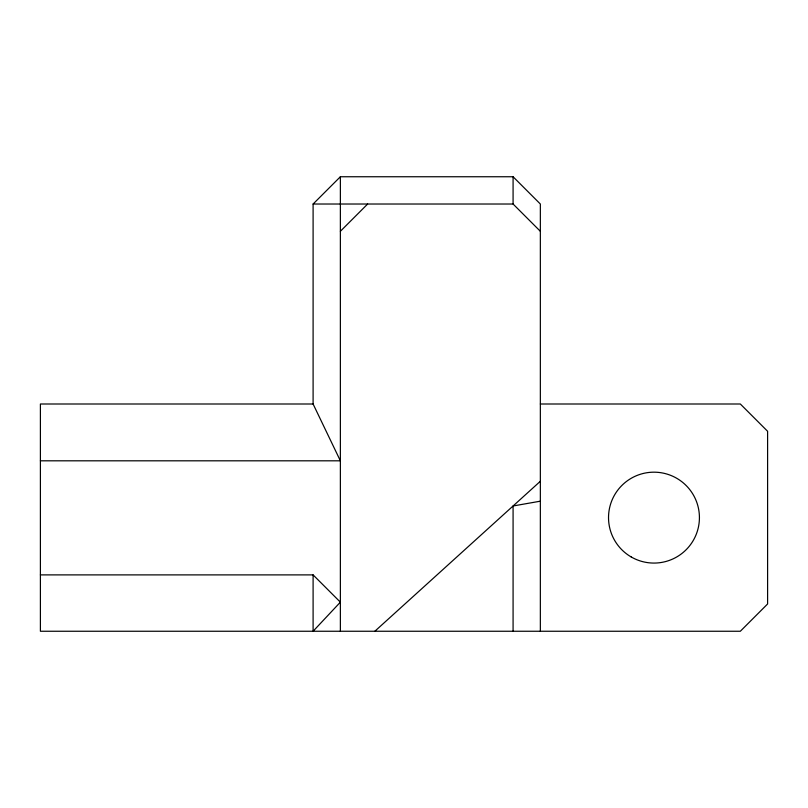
<?xml version="1.0" encoding="UTF-8"?>
<svg xmlns="http://www.w3.org/2000/svg" width="808" height="808" viewBox="0 0 808 808"><rect width="100%" height="100%" fill="white"/><g stroke="black" fill="none" stroke-linecap="round" stroke-linejoin="round"><path stroke-width="1.21" d="M40.4 460.812L340.37 460.812L313.1 404L313.1 204.02L340.37 176.75L513.08 176.75L540.35 204.02L540.35 631.25M340.37 231.29L367.64 204.02M374.841 631.25L540.35 481.265M540.35 501.182L513.08 505.98L513.08 631.25M313.1 204.02L513.08 204.02L540.35 231.29M313.1 404L40.4 404L40.4 631.25L740.33 631.25L767.6 603.98L767.6 431.27L740.33 404L540.35 404M40.4 574.892L313.1 574.892L340.37 602.162L313.1 631.25L313.1 574.892M513.08 176.75L513.08 204.02M340.37 176.75L340.37 631.25M631.25 556.985A45.45 45.45 0 0 0 699.425 517.625A45.45 45.45 0 0 0 631.25 478.265A45.45 45.45 0 0 0 631.25 556.985"/></g></svg>
